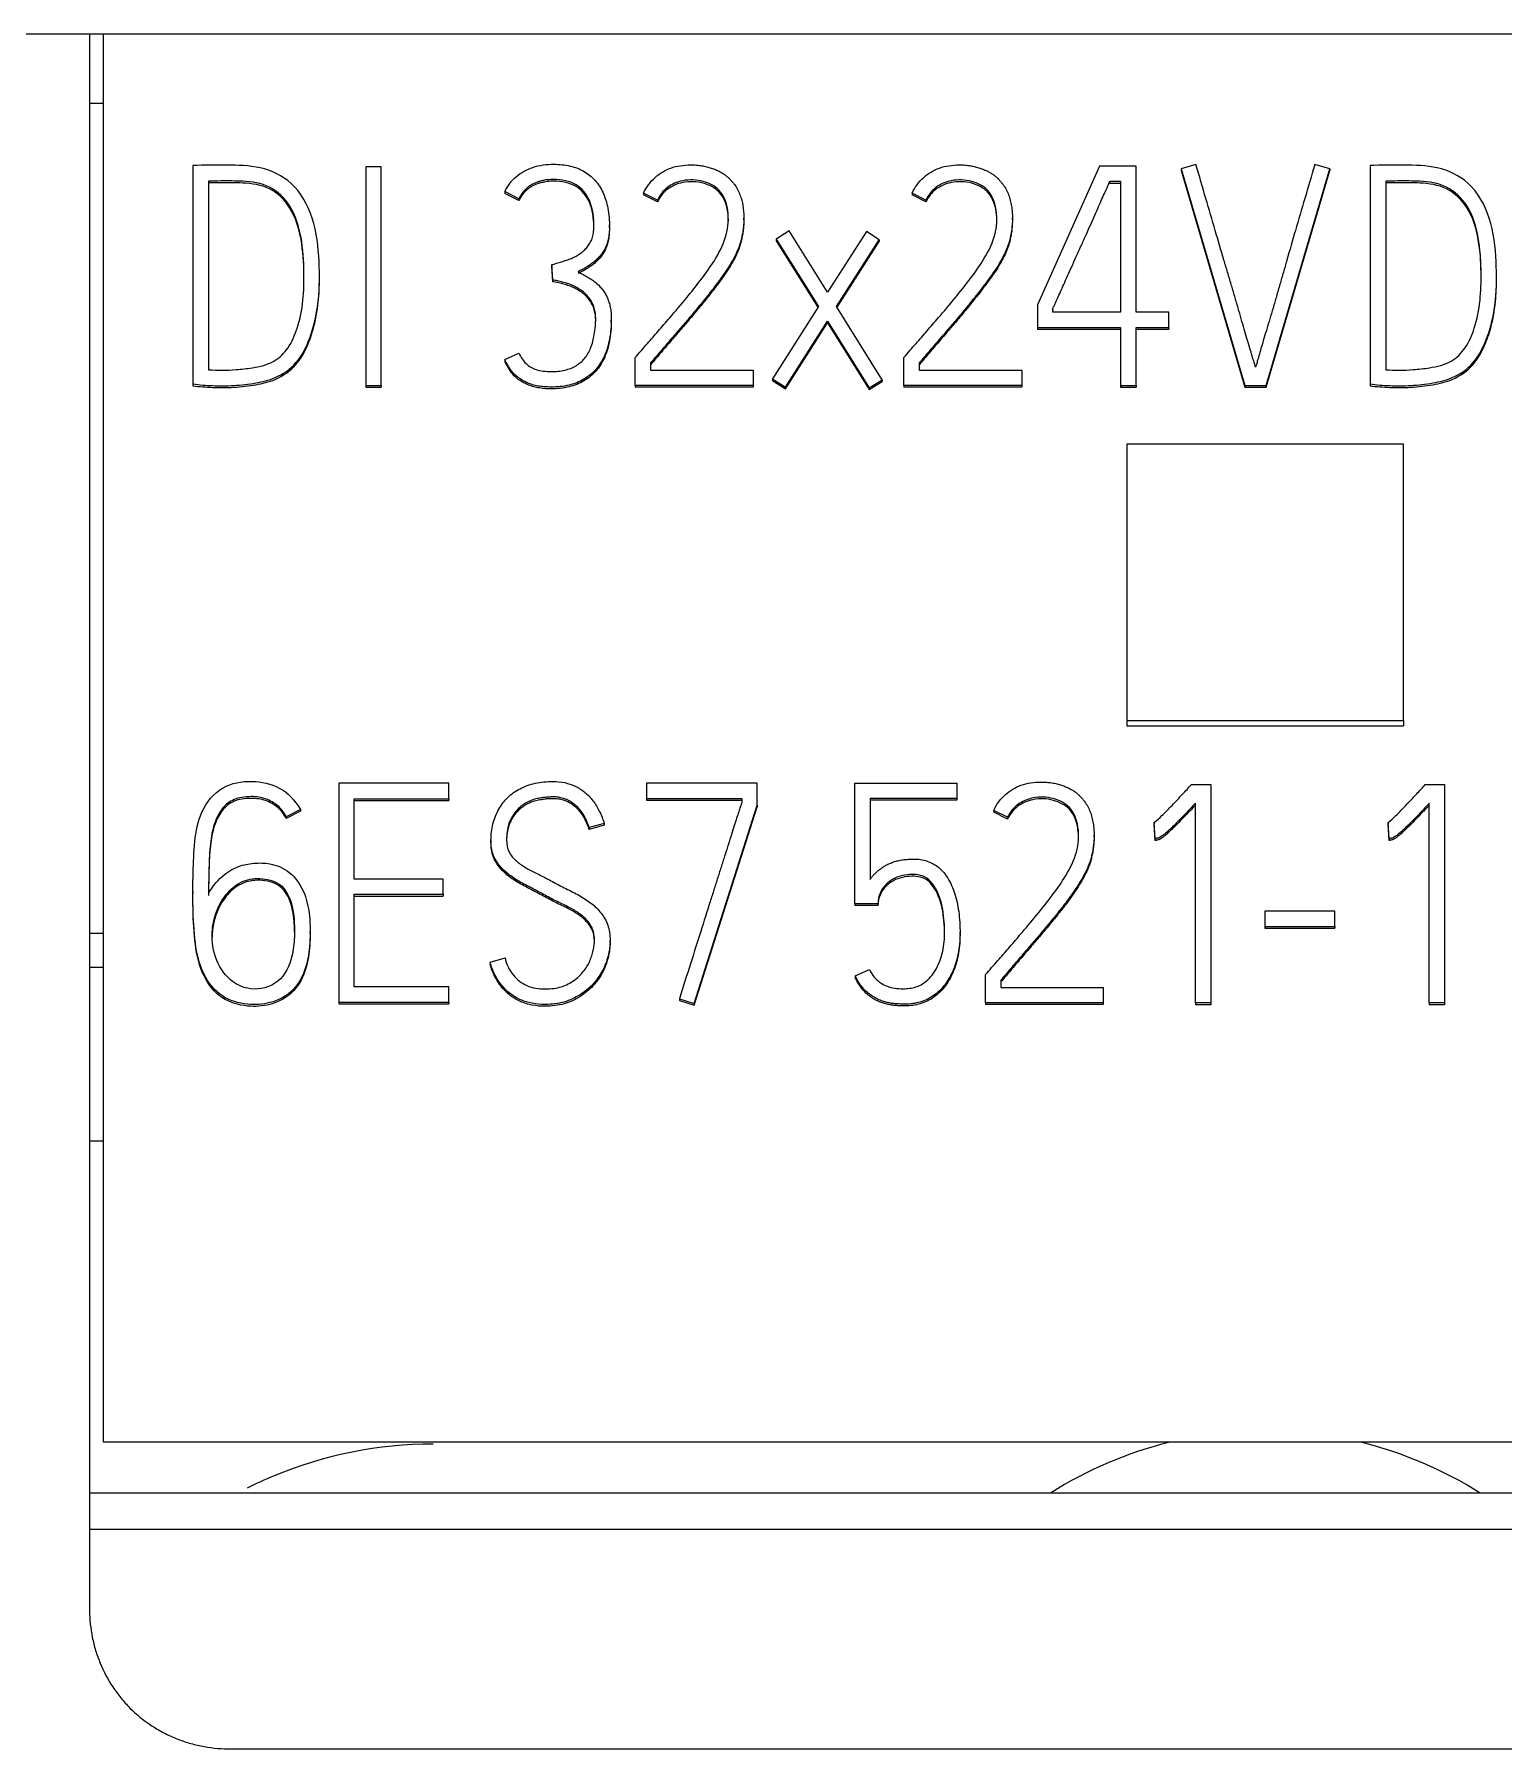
# Model space of a CAD drawing. Header units: millimetres. Extents: x 1359 to 3577, y 1336 to 3557.
# Drawn here: x 2685.27 to 2695.89, y 3041.16 to 3053.56 of the extents above; entities that cross this region are included whole.
import ezdxf

# ---------------------------------------------------------------- set-up
doc = ezdxf.new("R2010")
doc.units = ezdxf.units.MM
doc.layers.add('000-PI-Oprema', color=30, linetype='Continuous', lineweight=5)

msp = doc.modelspace()

# ---------------------------------------------------------------- linework, layer by layer
at = {"layer": '000-PI-Oprema', "color": 0, "linetype": 'ByBlock', "lineweight": 0}
for p, q in [((2685.671, 3053.556), (2680.771, 3053.556)), ((2685.771, 3053.556), (2685.671, 3053.556)), ((2685.771, 3043.373), (2685.771, 3053.556)), ((2710.571, 3053.556), (2685.771, 3053.556)), ((2685.771, 3053.056), (2685.671, 3053.056)), ((2686.418, 3052.607), (2686.418, 3051.027)), ((2687.668, 3052.598), (2687.668, 3051.016)), ((2687.778, 3052.598), (2687.668, 3052.598)), ((2687.778, 3051.016), (2687.778, 3052.598)), ((2692.973, 3052.603), (2692.525, 3051.599)), ((2693.238, 3052.603), (2692.973, 3052.603)), ((2693.238, 3051.546), (2693.238, 3052.603)), ((2693.67, 3052.614), (2693.562, 3052.583)), ((2693.562, 3052.583), (2694.023, 3051.016)), ((2693.562, 3052.583), (2693.562, 3052.57)), ((2693.562, 3052.57), (2694.023, 3051.003)), ((2694.178, 3051.016), (2694.638, 3052.583)), ((2694.178, 3051.003), (2694.638, 3052.57)), ((2694.638, 3052.583), (2694.529, 3052.614)), ((2694.638, 3052.583), (2694.638, 3052.57)), ((2694.929, 3052.607), (2694.929, 3051.027)), ((2686.531, 3052.495), (2686.531, 3051.13)), ((2688.673, 3052.418), (2688.673, 3052.405)), ((2688.775, 3052.367), (2688.673, 3052.418)), ((2688.775, 3052.355), (2688.673, 3052.405)), ((2689.676, 3052.407), (2689.676, 3052.394)), ((2689.776, 3052.356), (2689.676, 3052.407)), ((2689.776, 3052.344), (2689.676, 3052.394)), ((2691.618, 3052.407), (2691.618, 3052.394)), ((2691.717, 3052.356), (2691.618, 3052.407)), ((2691.717, 3052.344), (2691.618, 3052.394)), ((2693.047, 3052.493), (2693.047, 3052.48)), ((2693.047, 3052.493), (2693.124, 3052.493)), ((2693.047, 3052.48), (2693.124, 3052.48)), ((2693.124, 3052.493), (2693.124, 3051.546)), ((2695.042, 3052.495), (2695.042, 3051.13)), ((2688.775, 3052.367), (2688.775, 3052.355)), ((2689.776, 3052.356), (2689.776, 3052.344)), ((2691.717, 3052.356), (2691.717, 3052.344)), ((2689.43, 3052.157), (2689.43, 3052.178)), ((2690.401, 3052.215), (2690.401, 3052.227)), ((2692.343, 3052.215), (2692.343, 3052.227)), ((2690.73, 3052.134), (2690.635, 3052.074)), ((2690.635, 3052.074), (2690.635, 3052.062)), ((2690.635, 3052.074), (2690.941, 3051.588)), ((2690.635, 3052.062), (2690.937, 3051.582)), ((2691.007, 3051.691), (2690.73, 3052.134)), ((2691.287, 3052.13), (2691.007, 3051.691)), ((2691.072, 3051.588), (2691.38, 3052.07)), ((2691.076, 3051.582), (2691.38, 3052.057)), ((2691.38, 3052.07), (2691.287, 3052.13)), ((2691.38, 3052.07), (2691.38, 3052.057)), ((2689.012, 3051.89), (2689.012, 3051.877)), ((2689.019, 3051.78), (2689.012, 3051.89)), ((2687.333, 3051.789), (2687.333, 3051.802)), ((2689.019, 3051.767), (2689.012, 3051.877)), ((2689.019, 3051.78), (2689.019, 3051.767)), ((2695.843, 3051.789), (2695.843, 3051.802)), ((2690.941, 3051.588), (2690.608, 3051.064)), ((2691.402, 3051.058), (2691.072, 3051.588)), ((2692.525, 3051.599), (2692.525, 3051.436)), ((2692.636, 3051.546), (2692.636, 3051.575)), ((2692.636, 3051.562), (2692.64, 3051.569)), ((2693.124, 3051.546), (2692.636, 3051.546)), ((2693.473, 3051.546), (2693.238, 3051.546)), ((2693.473, 3051.436), (2693.473, 3051.546)), ((2689.443, 3051.471), (2689.443, 3051.492)), ((2690.703, 3051.005), (2691.005, 3051.482)), ((2690.703, 3050.992), (2691.005, 3051.47)), ((2691.005, 3051.482), (2691.307, 3051)), ((2691.005, 3051.482), (2691.005, 3051.47)), ((2691.005, 3051.47), (2691.307, 3050.988)), ((2692.525, 3051.436), (2692.525, 3051.423)), ((2692.525, 3051.436), (2693.124, 3051.436)), ((2692.525, 3051.423), (2693.124, 3051.423)), ((2693.124, 3051.436), (2693.124, 3051.016)), ((2693.238, 3051.016), (2693.238, 3051.436)), ((2693.238, 3051.436), (2693.473, 3051.436)), ((2693.238, 3051.423), (2693.473, 3051.423)), ((2693.473, 3051.436), (2693.473, 3051.423)), ((2688.673, 3051.205), (2688.775, 3051.251)), ((2688.673, 3051.205), (2688.673, 3051.192)), ((2689.616, 3051.016), (2689.616, 3051.218)), ((2689.727, 3051.179), (2689.727, 3051.126)), ((2691.558, 3051.016), (2691.558, 3051.218)), ((2691.669, 3051.179), (2691.669, 3051.126)), ((2686.418, 3051.027), (2686.418, 3051.014)), ((2689.727, 3051.126), (2690.468, 3051.126)), ((2690.468, 3051.126), (2690.468, 3051.016)), ((2690.608, 3051.064), (2690.608, 3051.051)), ((2690.608, 3051.064), (2690.703, 3051.005)), ((2690.608, 3051.051), (2690.703, 3050.992)), ((2691.307, 3051), (2691.402, 3051.058)), ((2691.307, 3050.988), (2691.402, 3051.045)), ((2691.402, 3051.058), (2691.402, 3051.045)), ((2691.669, 3051.126), (2692.41, 3051.126)), ((2692.41, 3051.126), (2692.41, 3051.016)), ((2694.929, 3051.027), (2694.929, 3051.014)), ((2687.668, 3051.016), (2687.778, 3051.016)), ((2687.668, 3051.016), (2687.668, 3051.003)), ((2687.668, 3051.003), (2687.778, 3051.003)), ((2687.778, 3051.016), (2687.778, 3051.003)), ((2689.616, 3051.016), (2689.616, 3051.003)), ((2690.468, 3051.016), (2689.616, 3051.016)), ((2690.468, 3051.003), (2689.616, 3051.003)), ((2690.468, 3051.016), (2690.468, 3051.003)), ((2690.703, 3051.005), (2690.703, 3050.992)), ((2691.307, 3051), (2691.307, 3050.988)), ((2692.41, 3051.016), (2691.558, 3051.016)), ((2691.558, 3051.016), (2691.558, 3051.003)), ((2692.41, 3051.003), (2691.558, 3051.003)), ((2692.41, 3051.016), (2692.41, 3051.003)), ((2693.124, 3051.016), (2693.124, 3051.003)), ((2693.124, 3051.016), (2693.238, 3051.016)), ((2693.124, 3051.003), (2693.238, 3051.003)), ((2693.238, 3051.016), (2693.238, 3051.003)), ((2694.023, 3051.016), (2694.178, 3051.016)), ((2694.023, 3051.016), (2694.023, 3051.003)), ((2694.023, 3051.003), (2694.178, 3051.003)), ((2694.178, 3051.016), (2694.178, 3051.003)), ((2693.171, 3050.592), (2693.171, 3048.593)), ((2695.171, 3050.592), (2693.171, 3050.592)), ((2695.171, 3048.593), (2695.171, 3050.592)), ((2693.171, 3048.593), (2693.171, 3048.555)), ((2693.171, 3048.593), (2695.171, 3048.593)), ((2693.171, 3048.555), (2695.171, 3048.555)), ((2695.171, 3048.593), (2695.171, 3048.555)), ((2687.472, 3048.139), (2687.472, 3046.557)), ((2688.269, 3048.139), (2687.472, 3048.139)), ((2688.269, 3048.027), (2688.269, 3048.139)), ((2689.698, 3048.141), (2689.698, 3048.029)), ((2690.497, 3048.141), (2689.698, 3048.141)), ((2690.497, 3047.981), (2690.497, 3048.141)), ((2691.203, 3048.139), (2691.942, 3048.139)), ((2691.203, 3047.268), (2691.203, 3048.139)), ((2691.942, 3048.139), (2691.942, 3048.029)), ((2693.637, 3048.13), (2693.777, 3048.13)), ((2693.777, 3048.13), (2693.777, 3046.55)), ((2695.328, 3048.13), (2695.468, 3048.13)), ((2695.468, 3048.13), (2695.468, 3046.55)), ((2687.195, 3047.95), (2687.093, 3047.897)), ((2687.195, 3047.937), (2687.093, 3047.884)), ((2687.195, 3047.95), (2687.195, 3047.937)), ((2687.583, 3047.446), (2687.583, 3048.027)), ((2687.583, 3048.027), (2688.269, 3048.027)), ((2687.583, 3048.014), (2688.269, 3048.014)), ((2688.269, 3048.027), (2688.269, 3048.014)), ((2689.698, 3048.029), (2689.698, 3048.016)), ((2689.698, 3048.029), (2690.386, 3048.029)), ((2689.698, 3048.016), (2690.386, 3048.016)), ((2690.042, 3046.546), (2690.497, 3047.981)), ((2690.042, 3046.533), (2690.497, 3047.968)), ((2690.386, 3048.029), (2690.386, 3047.998)), ((2690.497, 3047.981), (2690.497, 3047.968)), ((2691.314, 3048.029), (2691.314, 3047.444)), ((2691.942, 3048.029), (2691.314, 3048.029)), ((2691.942, 3048.016), (2691.314, 3048.016)), ((2691.942, 3048.029), (2691.942, 3048.016)), ((2692.208, 3047.943), (2692.208, 3047.931)), ((2692.308, 3047.893), (2692.208, 3047.943)), ((2692.308, 3047.88), (2692.208, 3047.931)), ((2693.666, 3046.55), (2693.666, 3047.994)), ((2695.357, 3046.55), (2695.357, 3047.994)), ((2687.093, 3047.897), (2687.093, 3047.884)), ((2689.392, 3047.849), (2689.283, 3047.818)), ((2689.392, 3047.836), (2689.283, 3047.805)), ((2689.283, 3047.818), (2689.283, 3047.805)), ((2689.392, 3047.849), (2689.392, 3047.836)), ((2692.308, 3047.893), (2692.308, 3047.88)), ((2693.368, 3047.856), (2693.368, 3047.843)), ((2693.375, 3047.739), (2693.368, 3047.856)), ((2693.375, 3047.726), (2693.368, 3047.843)), ((2695.059, 3047.856), (2695.059, 3047.843)), ((2695.066, 3047.739), (2695.059, 3047.856)), ((2695.066, 3047.726), (2695.059, 3047.843)), ((2688.573, 3047.728), (2688.573, 3047.716)), ((2692.934, 3047.751), (2692.934, 3047.764)), ((2693.375, 3047.739), (2693.375, 3047.726)), ((2695.066, 3047.739), (2695.066, 3047.726)), ((2688.227, 3047.446), (2687.583, 3047.446)), ((2688.227, 3047.336), (2688.227, 3047.446)), ((2686.418, 3047.354), (2686.418, 3047.342)), ((2687.583, 3046.667), (2687.583, 3047.336)), ((2687.583, 3047.336), (2688.227, 3047.336)), ((2687.583, 3047.323), (2688.227, 3047.323)), ((2688.227, 3047.336), (2688.227, 3047.323)), ((2691.203, 3047.268), (2691.203, 3047.255)), ((2691.371, 3047.268), (2691.203, 3047.268)), ((2691.371, 3047.255), (2691.203, 3047.255)), ((2691.371, 3047.268), (2691.371, 3047.255)), ((2694.167, 3047.215), (2694.167, 3047.102)), ((2694.673, 3047.215), (2694.167, 3047.215)), ((2694.673, 3047.102), (2694.673, 3047.215)), ((2685.671, 3047.056), (2685.771, 3047.056)), ((2687.266, 3047.052), (2687.266, 3047.065)), ((2691.964, 3047.049), (2691.964, 3047.062)), ((2694.167, 3047.102), (2694.167, 3047.09)), ((2694.167, 3047.102), (2694.673, 3047.102)), ((2694.167, 3047.09), (2694.673, 3047.09)), ((2694.673, 3047.102), (2694.673, 3047.09)), ((2689.434, 3046.991), (2689.434, 3047.003)), ((2685.771, 3046.806), (2685.671, 3046.806)), ((2688.566, 3046.845), (2688.675, 3046.876)), ((2688.566, 3046.845), (2688.566, 3046.832)), ((2691.207, 3046.746), (2691.309, 3046.792)), ((2691.207, 3046.746), (2691.207, 3046.733)), ((2692.148, 3046.552), (2692.148, 3046.755)), ((2692.259, 3046.715), (2692.259, 3046.662)), ((2687.472, 3046.557), (2687.472, 3046.544)), ((2687.472, 3046.557), (2688.269, 3046.557)), ((2688.269, 3046.667), (2687.583, 3046.667)), ((2688.269, 3046.557), (2688.269, 3046.667)), ((2688.269, 3046.557), (2688.269, 3046.544)), ((2689.935, 3046.581), (2690.042, 3046.546)), ((2689.935, 3046.581), (2689.935, 3046.568)), ((2689.935, 3046.568), (2690.042, 3046.533)), ((2692.259, 3046.662), (2693, 3046.662)), ((2693, 3046.662), (2693, 3046.552)), ((2687.472, 3046.544), (2688.269, 3046.544)), ((2690.042, 3046.546), (2690.042, 3046.533)), ((2692.148, 3046.552), (2692.148, 3046.539)), ((2693, 3046.552), (2692.148, 3046.552)), ((2693, 3046.539), (2692.148, 3046.539)), ((2693, 3046.552), (2693, 3046.539)), ((2693.666, 3046.55), (2693.666, 3046.537)), ((2693.777, 3046.55), (2693.666, 3046.55)), ((2693.777, 3046.537), (2693.666, 3046.537)), ((2693.777, 3046.55), (2693.777, 3046.537)), ((2695.357, 3046.55), (2695.357, 3046.537)), ((2695.468, 3046.55), (2695.357, 3046.55)), ((2695.468, 3046.537), (2695.357, 3046.537)), ((2695.468, 3046.55), (2695.468, 3046.537)), ((2685.771, 3045.551), (2685.671, 3045.551)), ((2710.571, 3043.373), (2685.771, 3043.373)), ((2710.671, 3043.005), (2685.671, 3043.005)), ((2685.671, 3042.742), (2685.671, 3042.156)), ((2710.671, 3042.742), (2685.671, 3042.742)), ((2686.671, 3041.156), (2709.671, 3041.156))]:
    msp.add_line(p, q, dxfattribs=at)
for start, end in [(103.753, 122.3801), (57.6199, 76.247)]:
    msp.add_arc((2694.171, 3040.556), 2.9, start, end, dxfattribs=at)
for points, knots in [([(2685.671, 3053.556), (2685.671, 3052.471), (2685.671, 3048.868), (2685.671, 3045.263), (2685.671, 3042.742)], [0, 0, 0, 0, 0.301146, 1, 1, 1, 1]), ([(2686.418, 3051.027), (2686.465, 3051.021), (2686.563, 3051.013), (2686.716, 3051.013), (2686.868, 3051.031), (2687.028, 3051.068), (2687.163, 3051.163), (2687.242, 3051.299), (2687.297, 3051.452), (2687.334, 3051.657), (2687.335, 3051.926), (2687.302, 3052.221), (2687.16, 3052.489), (2686.909, 3052.608), (2686.661, 3052.609), (2686.5, 3052.611), (2686.418, 3052.607)], [0, 0, 0, 0, 0.048928, 0.10152, 0.156673, 0.206259, 0.270351, 0.31956, 0.366981, 0.439378, 0.534587, 0.645045, 0.746603, 0.832762, 0.916147, 1, 1, 1, 1]), ([(2688.673, 3052.418), (2688.692, 3052.461), (2688.75, 3052.534), (2688.878, 3052.605), (2689.016, 3052.621), (2689.143, 3052.609), (2689.248, 3052.57), (2689.33, 3052.502), (2689.39, 3052.409), (2689.423, 3052.294), (2689.431, 3052.193), (2689.428, 3052.118), (2689.422, 3052.075), (2689.411, 3052.037), (2689.396, 3052.003), (2689.378, 3051.973), (2689.357, 3051.947), (2689.334, 3051.923), (2689.309, 3051.902), (2689.283, 3051.884), (2689.257, 3051.868), (2689.23, 3051.853), (2689.212, 3051.843), (2689.203, 3051.839)], [0, 0, 0, 0, 0.090044, 0.177969, 0.277991, 0.355408, 0.424426, 0.491004, 0.560177, 0.636379, 0.72419, 0.755913, 0.784262, 0.809647, 0.83316, 0.855708, 0.877614, 0.899011, 0.919895, 0.94045, 0.960699, 0.980541, 1, 1, 1, 1]), ([(2689.676, 3052.407), (2689.695, 3052.45), (2689.752, 3052.525), (2689.873, 3052.599), (2689.982, 3052.613), (2690.057, 3052.611), (2690.096, 3052.606), (2690.132, 3052.599), (2690.165, 3052.589), (2690.195, 3052.578), (2690.223, 3052.566), (2690.247, 3052.552), (2690.269, 3052.537), (2690.288, 3052.521), (2690.305, 3052.504), (2690.32, 3052.487), (2690.338, 3052.465), (2690.356, 3052.435), (2690.374, 3052.396), (2690.387, 3052.355), (2690.395, 3052.313), (2690.4, 3052.271), (2690.402, 3052.23), (2690.401, 3052.191), (2690.397, 3052.153), (2690.392, 3052.117), (2690.384, 3052.081), (2690.375, 3052.047), (2690.362, 3052.008), (2690.342, 3051.962), (2690.312, 3051.907), (2690.275, 3051.849), (2690.232, 3051.787), (2690.182, 3051.721), (2690.128, 3051.651), (2690.068, 3051.579), (2690.005, 3051.503), (2689.938, 3051.425), (2689.869, 3051.345), (2689.798, 3051.262), (2689.751, 3051.207), (2689.727, 3051.179)], [0, 0, 0, 0, 0.061339, 0.118477, 0.180647, 0.199061, 0.216082, 0.231833, 0.246526, 0.260308, 0.273254, 0.285426, 0.29689, 0.307753, 0.31802, 0.327627, 0.336606, 0.355189, 0.37361, 0.392165, 0.410785, 0.42927, 0.447741, 0.464235, 0.480574, 0.496814, 0.51268, 0.527892, 0.542508, 0.566365, 0.593275, 0.623397, 0.656474, 0.692185, 0.730563, 0.771282, 0.814001, 0.858722, 0.904903, 0.951996, 1, 1, 1, 1]), ([(2691.618, 3052.407), (2691.637, 3052.45), (2691.693, 3052.525), (2691.815, 3052.599), (2691.923, 3052.613), (2691.999, 3052.611), (2692.038, 3052.606), (2692.074, 3052.599), (2692.107, 3052.589), (2692.137, 3052.578), (2692.164, 3052.566), (2692.189, 3052.552), (2692.211, 3052.537), (2692.23, 3052.521), (2692.247, 3052.504), (2692.261, 3052.487), (2692.279, 3052.465), (2692.298, 3052.435), (2692.316, 3052.396), (2692.328, 3052.355), (2692.337, 3052.313), (2692.342, 3052.271), (2692.344, 3052.23), (2692.342, 3052.191), (2692.339, 3052.153), (2692.334, 3052.117), (2692.326, 3052.081), (2692.317, 3052.047), (2692.303, 3052.008), (2692.284, 3051.962), (2692.254, 3051.907), (2692.217, 3051.849), (2692.173, 3051.787), (2692.124, 3051.721), (2692.069, 3051.651), (2692.01, 3051.579), (2691.947, 3051.503), (2691.88, 3051.425), (2691.811, 3051.345), (2691.74, 3051.262), (2691.693, 3051.207), (2691.669, 3051.179)], [0, 0, 0, 0, 0.061339, 0.118477, 0.180647, 0.199061, 0.216082, 0.231833, 0.246526, 0.260308, 0.273254, 0.285426, 0.29689, 0.307753, 0.31802, 0.327627, 0.336606, 0.355189, 0.37361, 0.392165, 0.410785, 0.42927, 0.447741, 0.464235, 0.480574, 0.496814, 0.51268, 0.527892, 0.542508, 0.566365, 0.593275, 0.623397, 0.656474, 0.692185, 0.730563, 0.771282, 0.814001, 0.858722, 0.904903, 0.951996, 1, 1, 1, 1]), ([(2694.101, 3051.148), (2694.099, 3051.154), (2694.093, 3051.171), (2694.084, 3051.203), (2694.071, 3051.246), (2694.055, 3051.298), (2694.038, 3051.359), (2694.018, 3051.426), (2693.997, 3051.499), (2693.974, 3051.578), (2693.95, 3051.662), (2693.924, 3051.748), (2693.899, 3051.835), (2693.859, 3051.965), (2693.808, 3052.143), (2693.74, 3052.373), (2693.694, 3052.532), (2693.67, 3052.614)], [0, 0, 0, 0, 0.013272, 0.034859, 0.06476, 0.101229, 0.142516, 0.188621, 0.238884, 0.292645, 0.349905, 0.409112, 0.468717, 0.528719, 0.675164, 0.832258, 1, 1, 1, 1]), ([(2694.529, 3052.614), (2694.505, 3052.532), (2694.458, 3052.373), (2694.39, 3052.143), (2694.339, 3051.965), (2694.302, 3051.835), (2694.277, 3051.748), (2694.252, 3051.662), (2694.228, 3051.578), (2694.204, 3051.499), (2694.182, 3051.426), (2694.162, 3051.359), (2694.144, 3051.298), (2694.129, 3051.246), (2694.117, 3051.203), (2694.108, 3051.171), (2694.103, 3051.154), (2694.101, 3051.148)], [0, 0, 0, 0, 0.167989, 0.325145, 0.471471, 0.531274, 0.590769, 0.649955, 0.70726, 0.76111, 0.811506, 0.857719, 0.899023, 0.935417, 0.96522, 0.986746, 1, 1, 1, 1]), ([(2694.929, 3051.027), (2694.976, 3051.021), (2695.074, 3051.013), (2695.226, 3051.013), (2695.378, 3051.031), (2695.539, 3051.068), (2695.673, 3051.163), (2695.752, 3051.299), (2695.808, 3051.452), (2695.844, 3051.657), (2695.845, 3051.926), (2695.812, 3052.221), (2695.67, 3052.489), (2695.42, 3052.608), (2695.172, 3052.609), (2695.01, 3052.611), (2694.929, 3052.607)], [0, 0, 0, 0, 0.048928, 0.10152, 0.156673, 0.206259, 0.270351, 0.31956, 0.366981, 0.439378, 0.534587, 0.645045, 0.746603, 0.832762, 0.916147, 1, 1, 1, 1]), ([(2686.531, 3051.13), (2686.598, 3051.126), (2686.704, 3051.126), (2686.862, 3051.144), (2687.004, 3051.175), (2687.116, 3051.288), (2687.183, 3051.444), (2687.219, 3051.63), (2687.223, 3051.851), (2687.21, 3052.082), (2687.143, 3052.31), (2686.982, 3052.47), (2686.79, 3052.497), (2686.643, 3052.495), (2686.561, 3052.495), (2686.531, 3052.495)], [0, 0, 0, 0, 0.085013, 0.135874, 0.205821, 0.265138, 0.333279, 0.422662, 0.50952, 0.618636, 0.722487, 0.80996, 0.894466, 0.962458, 1, 1, 1, 1]), ([(2687.221, 3051.785), (2687.221, 3051.797), (2687.22, 3051.893), (2687.21, 3052.069), (2687.143, 3052.297), (2686.982, 3052.458), (2686.79, 3052.484), (2686.643, 3052.482), (2686.561, 3052.482), (2686.531, 3052.482)], [0, 0, 0, 0, 0.030851, 0.246457, 0.451657, 0.624495, 0.791473, 0.92582, 1, 1, 1, 1]), ([(2689.012, 3051.89), (2689.024, 3051.893), (2689.048, 3051.9), (2689.084, 3051.911), (2689.12, 3051.922), (2689.155, 3051.935), (2689.188, 3051.951), (2689.218, 3051.969), (2689.245, 3051.991), (2689.269, 3052.017), (2689.29, 3052.046), (2689.306, 3052.08), (2689.315, 3052.121), (2689.319, 3052.213), (2689.306, 3052.346), (2689.194, 3052.488), (2689.075, 3052.507), (2689.005, 3052.505), (2688.982, 3052.504), (2688.959, 3052.501), (2688.936, 3052.496), (2688.913, 3052.489), (2688.89, 3052.481), (2688.868, 3052.47), (2688.847, 3052.456), (2688.826, 3052.439), (2688.807, 3052.419), (2688.79, 3052.394), (2688.78, 3052.377), (2688.775, 3052.367)], [0, 0, 0, 0, 0.029364, 0.059027, 0.088993, 0.118548, 0.147162, 0.175106, 0.202604, 0.230099, 0.258166, 0.287672, 0.320058, 0.356367, 0.509421, 0.627625, 0.757774, 0.775505, 0.793677, 0.812339, 0.831209, 0.85007, 0.86906, 0.888397, 0.908411, 0.929359, 0.951405, 0.974839, 1, 1, 1, 1]), ([(2689.316, 3052.168), (2689.316, 3052.227), (2689.303, 3052.338), (2689.194, 3052.475), (2689.075, 3052.495), (2689.005, 3052.493), (2688.982, 3052.491), (2688.959, 3052.488), (2688.936, 3052.483), (2688.913, 3052.477), (2688.89, 3052.468), (2688.868, 3052.457), (2688.847, 3052.443), (2688.826, 3052.426), (2688.807, 3052.406), (2688.79, 3052.382), (2688.78, 3052.364), (2688.775, 3052.355)], [0, 0, 0, 0, 0.222922, 0.410158, 0.616314, 0.644399, 0.673184, 0.702745, 0.732635, 0.762511, 0.792591, 0.823221, 0.854923, 0.888104, 0.923025, 0.960145, 1, 1, 1, 1]), ([(2689.616, 3051.218), (2689.645, 3051.252), (2689.701, 3051.316), (2689.784, 3051.411), (2689.879, 3051.521), (2689.983, 3051.643), (2690.091, 3051.78), (2690.192, 3051.919), (2690.277, 3052.078), (2690.301, 3052.26), (2690.249, 3052.432), (2690.103, 3052.503), (2689.967, 3052.509), (2689.842, 3052.456), (2689.794, 3052.394), (2689.776, 3052.356)], [0, 0, 0, 0, 0.068794, 0.128406, 0.193582, 0.291346, 0.373604, 0.45943, 0.554437, 0.645803, 0.738171, 0.803969, 0.878932, 0.940491, 1, 1, 1, 1]), ([(2690.289, 3052.21), (2690.289, 3052.223), (2690.286, 3052.297), (2690.249, 3052.419), (2690.103, 3052.49), (2689.967, 3052.496), (2689.842, 3052.443), (2689.794, 3052.381), (2689.776, 3052.344)], [0, 0, 0, 0, 0.051721, 0.299015, 0.475174, 0.675868, 0.840679, 1, 1, 1, 1]), ([(2691.558, 3051.218), (2691.587, 3051.252), (2691.642, 3051.316), (2691.726, 3051.411), (2691.821, 3051.521), (2691.925, 3051.643), (2692.033, 3051.78), (2692.134, 3051.919), (2692.219, 3052.078), (2692.242, 3052.26), (2692.19, 3052.432), (2692.044, 3052.503), (2691.909, 3052.509), (2691.784, 3052.456), (2691.736, 3052.394), (2691.717, 3052.356)], [0, 0, 0, 0, 0.068794, 0.128406, 0.193582, 0.291346, 0.373604, 0.45943, 0.554437, 0.645803, 0.738171, 0.803969, 0.878932, 0.940491, 1, 1, 1, 1]), ([(2692.231, 3052.21), (2692.231, 3052.223), (2692.227, 3052.297), (2692.19, 3052.419), (2692.044, 3052.49), (2691.909, 3052.496), (2691.784, 3052.443), (2691.736, 3052.381), (2691.717, 3052.344)], [0, 0, 0, 0, 0.051721, 0.299015, 0.475174, 0.675868, 0.840679, 1, 1, 1, 1]), ([(2692.636, 3051.575), (2692.638, 3051.578), (2692.643, 3051.589), (2692.654, 3051.613), (2692.67, 3051.649), (2692.691, 3051.695), (2692.715, 3051.749), (2692.742, 3051.81), (2692.772, 3051.876), (2692.803, 3051.946), (2692.836, 3052.018), (2692.869, 3052.091), (2692.901, 3052.163), (2692.931, 3052.23), (2692.959, 3052.294), (2692.984, 3052.351), (2693.006, 3052.402), (2693.025, 3052.442), (2693.038, 3052.472), (2693.044, 3052.487), (2693.047, 3052.493)], [0, 0, 0, 0, 0.010734, 0.036404, 0.077011, 0.128795, 0.187998, 0.254619, 0.326966, 0.403344, 0.483752, 0.564544, 0.642072, 0.716335, 0.785641, 0.848294, 0.904294, 0.950045, 0.981947, 1, 1, 1, 1]), ([(2695.042, 3051.13), (2695.108, 3051.126), (2695.214, 3051.126), (2695.373, 3051.144), (2695.514, 3051.175), (2695.627, 3051.288), (2695.693, 3051.444), (2695.729, 3051.63), (2695.734, 3051.851), (2695.721, 3052.082), (2695.654, 3052.31), (2695.492, 3052.47), (2695.3, 3052.497), (2695.153, 3052.495), (2695.071, 3052.495), (2695.042, 3052.495)], [0, 0, 0, 0, 0.085013, 0.135874, 0.205821, 0.265138, 0.333279, 0.422662, 0.50952, 0.618636, 0.722487, 0.80996, 0.894466, 0.962458, 1, 1, 1, 1]), ([(2695.732, 3051.785), (2695.732, 3051.797), (2695.731, 3051.893), (2695.721, 3052.069), (2695.654, 3052.297), (2695.492, 3052.458), (2695.3, 3052.484), (2695.153, 3052.482), (2695.071, 3052.482), (2695.042, 3052.482)], [0, 0, 0, 0, 0.030851, 0.246457, 0.451657, 0.624495, 0.791473, 0.92582, 1, 1, 1, 1]), ([(2689.43, 3052.154), (2689.43, 3052.153), (2689.429, 3052.136), (2689.428, 3052.105), (2689.422, 3052.062), (2689.411, 3052.024), (2689.396, 3051.991), (2689.378, 3051.96), (2689.357, 3051.934), (2689.334, 3051.91), (2689.309, 3051.889), (2689.283, 3051.871), (2689.257, 3051.855), (2689.23, 3051.84), (2689.212, 3051.831), (2689.203, 3051.826)], [0, 0, 0, 0, 0.004463, 0.118969, 0.221294, 0.31292, 0.39779, 0.479177, 0.55825, 0.63548, 0.710862, 0.785053, 0.858141, 0.929761, 1, 1, 1, 1]), ([(2690.401, 3052.216), (2690.401, 3052.216), (2690.402, 3052.203), (2690.401, 3052.178), (2690.397, 3052.141), (2690.392, 3052.104), (2690.384, 3052.068), (2690.375, 3052.034), (2690.362, 3051.996), (2690.342, 3051.949), (2690.312, 3051.895), (2690.275, 3051.836), (2690.232, 3051.774), (2690.182, 3051.708), (2690.128, 3051.639), (2690.068, 3051.566), (2690.005, 3051.491), (2689.938, 3051.413), (2689.869, 3051.332), (2689.798, 3051.25), (2689.751, 3051.194), (2689.727, 3051.166)], [0, 0, 0, 0, 0.000351, 0.030208, 0.059783, 0.089178, 0.117897, 0.145433, 0.17189, 0.215074, 0.263783, 0.318309, 0.378181, 0.442821, 0.512289, 0.585996, 0.663321, 0.744272, 0.827864, 0.913107, 1, 1, 1, 1]), ([(2692.343, 3052.216), (2692.343, 3052.216), (2692.343, 3052.203), (2692.342, 3052.178), (2692.339, 3052.141), (2692.334, 3052.104), (2692.326, 3052.068), (2692.317, 3052.034), (2692.303, 3051.996), (2692.284, 3051.949), (2692.254, 3051.895), (2692.217, 3051.836), (2692.173, 3051.774), (2692.124, 3051.708), (2692.069, 3051.639), (2692.01, 3051.566), (2691.947, 3051.491), (2691.88, 3051.413), (2691.811, 3051.332), (2691.74, 3051.25), (2691.693, 3051.194), (2691.669, 3051.166)], [0, 0, 0, 0, 0.000351, 0.030208, 0.059783, 0.089178, 0.117897, 0.145433, 0.17189, 0.215074, 0.263783, 0.318309, 0.378181, 0.442821, 0.512289, 0.585996, 0.663321, 0.744272, 0.827864, 0.913107, 1, 1, 1, 1]), ([(2686.418, 3051.014), (2686.465, 3051.008), (2686.563, 3051), (2686.716, 3051.001), (2686.868, 3051.018), (2687.028, 3051.055), (2687.163, 3051.15), (2687.242, 3051.286), (2687.297, 3051.439), (2687.327, 3051.609), (2687.333, 3051.734), (2687.333, 3051.789)], [0, 0, 0, 0, 0.098443, 0.204258, 0.315227, 0.414995, 0.543949, 0.642959, 0.738369, 0.884032, 1, 1, 1, 1]), ([(2689.203, 3051.839), (2689.215, 3051.833), (2689.239, 3051.82), (2689.272, 3051.8), (2689.304, 3051.78), (2689.333, 3051.759), (2689.358, 3051.735), (2689.38, 3051.71), (2689.399, 3051.681), (2689.414, 3051.651), (2689.427, 3051.617), (2689.436, 3051.581), (2689.442, 3051.542), (2689.444, 3051.465), (2689.436, 3051.358), (2689.4, 3051.232), (2689.337, 3051.13), (2689.247, 3051.055), (2689.134, 3051.012), (2689.034, 3051.003), (2688.959, 3051.006), (2688.914, 3051.011), (2688.873, 3051.021), (2688.838, 3051.034), (2688.806, 3051.05), (2688.777, 3051.068), (2688.752, 3051.088), (2688.73, 3051.109), (2688.713, 3051.133), (2688.697, 3051.157), (2688.684, 3051.181), (2688.676, 3051.197), (2688.673, 3051.205)], [0, 0, 0, 0, 0.025257, 0.04947, 0.072678, 0.09489, 0.116257, 0.13704, 0.157793, 0.179079, 0.201165, 0.224382, 0.249105, 0.275597, 0.367907, 0.447752, 0.519784, 0.588829, 0.660512, 0.741164, 0.772461, 0.800616, 0.825923, 0.849188, 0.871088, 0.891868, 0.911666, 0.930597, 0.948935, 0.96669, 0.983692, 1, 1, 1, 1]), ([(2688.775, 3051.251), (2688.781, 3051.236), (2688.796, 3051.209), (2688.825, 3051.174), (2688.86, 3051.147), (2688.902, 3051.129), (2688.952, 3051.119), (2689.022, 3051.115), (2689.104, 3051.122), (2689.189, 3051.154), (2689.255, 3051.21), (2689.299, 3051.29), (2689.324, 3051.39), (2689.332, 3051.479), (2689.328, 3051.547), (2689.318, 3051.587), (2689.302, 3051.622), (2689.281, 3051.653), (2689.256, 3051.681), (2689.227, 3051.704), (2689.195, 3051.724), (2689.162, 3051.74), (2689.127, 3051.754), (2689.091, 3051.764), (2689.055, 3051.773), (2689.031, 3051.778), (2689.019, 3051.78)], [0, 0, 0, 0, 0.036915, 0.070606, 0.102584, 0.136025, 0.174009, 0.217714, 0.293477, 0.358868, 0.420065, 0.485571, 0.562465, 0.654475, 0.687582, 0.718308, 0.747613, 0.776093, 0.803947, 0.831767, 0.859738, 0.887815, 0.916282, 0.944737, 0.97262, 1, 1, 1, 1]), ([(2689.33, 3051.478), (2689.33, 3051.483), (2689.33, 3051.502), (2689.328, 3051.534), (2689.318, 3051.574), (2689.302, 3051.61), (2689.281, 3051.641), (2689.256, 3051.668), (2689.227, 3051.692), (2689.195, 3051.711), (2689.162, 3051.728), (2689.127, 3051.741), (2689.091, 3051.751), (2689.055, 3051.76), (2689.031, 3051.765), (2689.019, 3051.767)], [0, 0, 0, 0, 0.02887, 0.121921, 0.208278, 0.290642, 0.370687, 0.448975, 0.527165, 0.60578, 0.684693, 0.764704, 0.844679, 0.923045, 1, 1, 1, 1]), ([(2694.929, 3051.014), (2694.976, 3051.008), (2695.074, 3051), (2695.226, 3051.001), (2695.378, 3051.018), (2695.539, 3051.055), (2695.673, 3051.15), (2695.752, 3051.286), (2695.808, 3051.439), (2695.838, 3051.609), (2695.843, 3051.734), (2695.843, 3051.789)], [0, 0, 0, 0, 0.098443, 0.204258, 0.315227, 0.414995, 0.543949, 0.642959, 0.738369, 0.884032, 1, 1, 1, 1]), ([(2689.443, 3051.479), (2689.443, 3051.432), (2689.435, 3051.343), (2689.4, 3051.219), (2689.337, 3051.117), (2689.247, 3051.043), (2689.134, 3051), (2689.034, 3050.99), (2688.959, 3050.993), (2688.914, 3050.999), (2688.873, 3051.009), (2688.838, 3051.022), (2688.806, 3051.037), (2688.777, 3051.055), (2688.752, 3051.075), (2688.73, 3051.097), (2688.713, 3051.12), (2688.697, 3051.144), (2688.684, 3051.168), (2688.676, 3051.184), (2688.673, 3051.192)], [0, 0, 0, 0, 0.121082, 0.232106, 0.332265, 0.428272, 0.527947, 0.640092, 0.683609, 0.722759, 0.757948, 0.790298, 0.82075, 0.849643, 0.877172, 0.903496, 0.928994, 0.953682, 0.977324, 1, 1, 1, 1]), ([(2686.531, 3047.34), (2686.557, 3047.388), (2686.618, 3047.465), (2686.736, 3047.542), (2686.859, 3047.564), (2686.987, 3047.563), (2687.135, 3047.501), (2687.232, 3047.35), (2687.267, 3047.169), (2687.268, 3046.988), (2687.242, 3046.804), (2687.156, 3046.633), (2686.989, 3046.542), (2686.803, 3046.532), (2686.615, 3046.585), (2686.478, 3046.762), (2686.428, 3046.991), (2686.417, 3047.239), (2686.418, 3047.483), (2686.427, 3047.715), (2686.466, 3047.94), (2686.616, 3048.128), (2686.841, 3048.166), (2687.058, 3048.12), (2687.154, 3048.019), (2687.195, 3047.95)], [0, 0, 0, 0, 0.03564, 0.067865, 0.092923, 0.119268, 0.154068, 0.197126, 0.234707, 0.279879, 0.320329, 0.360962, 0.405677, 0.442102, 0.485709, 0.532505, 0.586175, 0.644312, 0.701767, 0.753421, 0.803151, 0.856352, 0.904259, 0.950465, 1, 1, 1, 1]), ([(2688.675, 3046.876), (2688.684, 3046.831), (2688.724, 3046.749), (2688.831, 3046.664), (2688.941, 3046.648), (2689.026, 3046.654), (2689.082, 3046.665), (2689.131, 3046.686), (2689.173, 3046.712), (2689.21, 3046.742), (2689.241, 3046.776), (2689.267, 3046.812), (2689.288, 3046.851), (2689.302, 3046.89), (2689.313, 3046.93), (2689.319, 3046.967), (2689.322, 3047.006), (2689.319, 3047.045), (2689.309, 3047.084), (2689.292, 3047.117), (2689.269, 3047.147), (2689.242, 3047.174), (2689.211, 3047.198), (2689.176, 3047.221), (2689.138, 3047.242), (2689.096, 3047.262), (2689.053, 3047.283), (2689.008, 3047.305), (2688.963, 3047.329), (2688.917, 3047.355), (2688.87, 3047.38), (2688.823, 3047.404), (2688.778, 3047.428), (2688.736, 3047.454), (2688.697, 3047.482), (2688.662, 3047.513), (2688.632, 3047.547), (2688.606, 3047.584), (2688.586, 3047.626), (2688.575, 3047.674), (2688.572, 3047.729), (2688.575, 3047.787), (2688.586, 3047.846), (2688.604, 3047.901), (2688.628, 3047.952), (2688.658, 3047.997), (2688.694, 3048.038), (2688.736, 3048.073), (2688.783, 3048.101), (2688.836, 3048.124), (2688.894, 3048.141), (2688.956, 3048.15), (2689.028, 3048.154), (2689.105, 3048.147), (2689.184, 3048.12), (2689.254, 3048.075), (2689.313, 3048.014), (2689.36, 3047.937), (2689.382, 3047.879), (2689.392, 3047.849)], [0, 0, 0, 0, 0.042395, 0.079774, 0.121236, 0.140075, 0.157254, 0.173247, 0.188397, 0.202796, 0.216711, 0.230265, 0.243508, 0.256652, 0.269293, 0.280934, 0.291684, 0.304893, 0.316879, 0.328106, 0.339273, 0.350814, 0.362909, 0.375637, 0.388999, 0.403044, 0.417696, 0.432849, 0.448511, 0.464937, 0.481153, 0.497163, 0.51278, 0.527863, 0.542482, 0.556645, 0.570443, 0.584077, 0.597961, 0.612786, 0.629037, 0.64828, 0.666584, 0.684253, 0.701354, 0.717933, 0.734308, 0.750738, 0.767515, 0.784992, 0.803232, 0.822275, 0.842375, 0.868294, 0.892965, 0.917787, 0.943448, 0.970498, 1, 1, 1, 1]), ([(2692.208, 3047.943), (2692.227, 3047.986), (2692.284, 3048.061), (2692.405, 3048.136), (2692.514, 3048.15), (2692.589, 3048.147), (2692.628, 3048.143), (2692.664, 3048.135), (2692.697, 3048.126), (2692.727, 3048.115), (2692.755, 3048.102), (2692.779, 3048.089), (2692.801, 3048.074), (2692.82, 3048.057), (2692.837, 3048.04), (2692.852, 3048.024), (2692.87, 3048.001), (2692.888, 3047.971), (2692.906, 3047.933), (2692.919, 3047.892), (2692.927, 3047.85), (2692.932, 3047.807), (2692.934, 3047.767), (2692.933, 3047.727), (2692.929, 3047.69), (2692.924, 3047.653), (2692.916, 3047.617), (2692.907, 3047.584), (2692.894, 3047.545), (2692.874, 3047.498), (2692.844, 3047.444), (2692.807, 3047.385), (2692.764, 3047.323), (2692.715, 3047.257), (2692.66, 3047.188), (2692.6, 3047.115), (2692.537, 3047.04), (2692.47, 3046.962), (2692.401, 3046.881), (2692.33, 3046.799), (2692.283, 3046.743), (2692.259, 3046.715)], [0, 0, 0, 0, 0.061339, 0.118477, 0.180647, 0.199061, 0.216082, 0.231833, 0.246526, 0.260308, 0.273254, 0.285426, 0.29689, 0.307753, 0.31802, 0.327627, 0.336606, 0.355189, 0.37361, 0.392165, 0.410785, 0.42927, 0.447741, 0.464235, 0.480574, 0.496814, 0.51268, 0.527892, 0.542508, 0.566365, 0.593275, 0.623397, 0.656474, 0.692185, 0.730563, 0.771282, 0.814001, 0.858722, 0.904903, 0.951996, 1, 1, 1, 1]), ([(2693.368, 3047.856), (2693.387, 3047.872), (2693.432, 3047.911), (2693.499, 3047.981), (2693.57, 3048.056), (2693.616, 3048.107), (2693.637, 3048.13)], [0, 0, 0, 0, 0.194145, 0.465142, 0.75263, 1, 1, 1, 1]), ([(2695.059, 3047.856), (2695.078, 3047.872), (2695.123, 3047.911), (2695.19, 3047.981), (2695.261, 3048.056), (2695.307, 3048.107), (2695.328, 3048.13)], [0, 0, 0, 0, 0.194145, 0.465142, 0.75263, 1, 1, 1, 1]), ([(2687.093, 3047.897), (2687.085, 3047.912), (2687.067, 3047.941), (2687.033, 3047.978), (2686.991, 3048.006), (2686.945, 3048.027), (2686.893, 3048.04), (2686.835, 3048.044), (2686.775, 3048.039), (2686.717, 3048.024), (2686.669, 3047.997), (2686.631, 3047.959), (2686.6, 3047.912), (2686.576, 3047.856), (2686.558, 3047.791), (2686.545, 3047.717), (2686.538, 3047.635), (2686.534, 3047.544), (2686.532, 3047.445), (2686.531, 3047.376), (2686.531, 3047.34)], [0, 0, 0, 0, 0.043481, 0.085549, 0.127923, 0.170971, 0.214845, 0.260884, 0.317917, 0.367656, 0.41257, 0.456833, 0.503792, 0.555243, 0.612421, 0.675966, 0.746378, 0.823872, 0.908402, 1, 1, 1, 1]), ([(2687.093, 3047.884), (2687.085, 3047.9), (2687.067, 3047.928), (2687.033, 3047.965), (2686.991, 3047.994), (2686.945, 3048.015), (2686.893, 3048.027), (2686.835, 3048.031), (2686.775, 3048.027), (2686.717, 3048.012), (2686.669, 3047.984), (2686.631, 3047.946), (2686.6, 3047.899), (2686.576, 3047.843), (2686.558, 3047.778), (2686.545, 3047.704), (2686.538, 3047.622), (2686.534, 3047.531), (2686.532, 3047.432), (2686.531, 3047.363), (2686.531, 3047.327)], [0, 0, 0, 0, 0.043481, 0.085549, 0.127923, 0.170971, 0.214845, 0.260884, 0.317917, 0.367656, 0.41257, 0.456833, 0.503792, 0.555243, 0.612421, 0.675966, 0.746378, 0.823872, 0.908402, 1, 1, 1, 1]), ([(2689.283, 3047.818), (2689.281, 3047.825), (2689.276, 3047.84), (2689.267, 3047.863), (2689.255, 3047.888), (2689.242, 3047.913), (2689.225, 3047.937), (2689.206, 3047.96), (2689.183, 3047.982), (2689.157, 3048.001), (2689.129, 3048.018), (2689.096, 3048.031), (2689.06, 3048.039), (2689.025, 3048.041), (2688.992, 3048.039), (2688.96, 3048.036), (2688.925, 3048.032), (2688.887, 3048.024), (2688.85, 3048.009), (2688.814, 3047.99), (2688.78, 3047.965), (2688.749, 3047.932), (2688.722, 3047.893), (2688.7, 3047.846), (2688.689, 3047.788), (2688.685, 3047.735), (2688.688, 3047.69), (2688.697, 3047.656), (2688.712, 3047.627), (2688.732, 3047.6), (2688.757, 3047.576), (2688.785, 3047.554), (2688.817, 3047.533), (2688.852, 3047.512), (2688.891, 3047.493), (2688.932, 3047.473), (2688.974, 3047.451), (2689.019, 3047.427), (2689.066, 3047.402), (2689.115, 3047.377), (2689.164, 3047.353), (2689.212, 3047.328), (2689.257, 3047.3), (2689.299, 3047.271), (2689.337, 3047.238), (2689.369, 3047.201), (2689.398, 3047.16), (2689.419, 3047.113), (2689.432, 3047.06), (2689.435, 3047.004), (2689.432, 3046.946), (2689.421, 3046.889), (2689.403, 3046.833), (2689.378, 3046.78), (2689.348, 3046.73), (2689.31, 3046.684), (2689.267, 3046.643), (2689.217, 3046.608), (2689.162, 3046.578), (2689.101, 3046.555), (2689.035, 3046.542), (2688.957, 3046.537), (2688.872, 3046.544), (2688.786, 3046.57), (2688.71, 3046.615), (2688.647, 3046.676), (2688.598, 3046.754), (2688.575, 3046.814), (2688.566, 3046.845)], [0, 0, 0, 0, 0.006902, 0.014527, 0.0229, 0.03171, 0.040697, 0.049939, 0.059406, 0.069126, 0.079243, 0.089792, 0.100957, 0.11302, 0.121351, 0.131067, 0.142193, 0.154038, 0.166072, 0.178522, 0.191399, 0.204849, 0.219214, 0.234859, 0.25249, 0.272668, 0.283841, 0.294211, 0.304173, 0.314215, 0.324636, 0.335605, 0.347264, 0.35967, 0.372854, 0.386723, 0.401163, 0.416176, 0.433071, 0.449927, 0.466747, 0.483271, 0.499286, 0.514866, 0.530063, 0.545048, 0.560066, 0.575472, 0.591898, 0.609868, 0.627376, 0.645005, 0.66302, 0.681094, 0.698922, 0.71679, 0.734853, 0.753306, 0.772468, 0.792214, 0.812556, 0.833938, 0.86301, 0.889874, 0.915888, 0.942166, 0.969784, 1, 1, 1, 1]), ([(2689.283, 3047.805), (2689.281, 3047.812), (2689.276, 3047.827), (2689.267, 3047.85), (2689.255, 3047.875), (2689.242, 3047.9), (2689.225, 3047.924), (2689.206, 3047.948), (2689.183, 3047.969), (2689.157, 3047.988), (2689.129, 3048.005), (2689.096, 3048.018), (2689.06, 3048.026), (2689.025, 3048.028), (2688.992, 3048.027), (2688.96, 3048.024), (2688.925, 3048.019), (2688.887, 3048.011), (2688.85, 3047.997), (2688.814, 3047.977), (2688.78, 3047.952), (2688.749, 3047.919), (2688.722, 3047.881), (2688.7, 3047.833), (2688.689, 3047.778), (2688.686, 3047.74), (2688.686, 3047.72)], [0, 0, 0, 0, 0.025535, 0.053746, 0.084726, 0.117324, 0.150572, 0.184768, 0.219795, 0.255756, 0.293187, 0.332218, 0.373527, 0.418158, 0.448979, 0.484928, 0.526094, 0.569916, 0.614442, 0.660505, 0.708148, 0.757909, 0.811058, 0.868941, 0.934177, 1, 1, 1, 1]), ([(2690.386, 3047.998), (2690.385, 3047.995), (2690.381, 3047.985), (2690.374, 3047.963), (2690.363, 3047.929), (2690.348, 3047.884), (2690.331, 3047.83), (2690.311, 3047.767), (2690.289, 3047.697), (2690.265, 3047.621), (2690.239, 3047.54), (2690.213, 3047.456), (2690.185, 3047.37), (2690.144, 3047.24), (2690.088, 3047.061), (2690.013, 3046.827), (2689.962, 3046.665), (2689.935, 3046.581)], [0, 0, 0, 0, 0.006664, 0.022274, 0.046836, 0.07897, 0.117297, 0.161819, 0.211415, 0.264968, 0.322476, 0.382404, 0.443215, 0.50491, 0.65714, 0.82217, 1, 1, 1, 1]), ([(2692.148, 3046.755), (2692.178, 3046.789), (2692.233, 3046.852), (2692.316, 3046.947), (2692.411, 3047.058), (2692.515, 3047.18), (2692.623, 3047.316), (2692.724, 3047.455), (2692.809, 3047.615), (2692.833, 3047.797), (2692.781, 3047.968), (2692.635, 3048.039), (2692.499, 3048.045), (2692.374, 3047.992), (2692.326, 3047.93), (2692.308, 3047.893)], [0, 0, 0, 0, 0.068794, 0.128406, 0.193582, 0.291346, 0.373604, 0.45943, 0.554437, 0.645803, 0.738171, 0.803969, 0.878932, 0.940491, 1, 1, 1, 1]), ([(2692.821, 3047.746), (2692.821, 3047.759), (2692.818, 3047.834), (2692.781, 3047.955), (2692.635, 3048.027), (2692.499, 3048.032), (2692.374, 3047.979), (2692.326, 3047.918), (2692.308, 3047.88)], [0, 0, 0, 0, 0.051721, 0.299015, 0.475174, 0.675868, 0.840679, 1, 1, 1, 1]), ([(2693.666, 3047.994), (2693.648, 3047.975), (2693.615, 3047.94), (2693.569, 3047.891), (2693.53, 3047.852), (2693.497, 3047.82), (2693.469, 3047.794), (2693.446, 3047.774), (2693.427, 3047.759), (2693.412, 3047.749), (2693.4, 3047.743), (2693.39, 3047.741), (2693.382, 3047.739), (2693.377, 3047.739), (2693.375, 3047.739)], [0, 0, 0, 0, 0.200504, 0.370797, 0.510902, 0.6264, 0.722885, 0.800448, 0.861213, 0.907383, 0.939504, 0.963232, 0.983337, 1, 1, 1, 1]), ([(2693.666, 3047.981), (2693.648, 3047.962), (2693.615, 3047.927), (2693.569, 3047.879), (2693.53, 3047.839), (2693.497, 3047.807), (2693.469, 3047.781), (2693.446, 3047.761), (2693.427, 3047.746), (2693.412, 3047.736), (2693.4, 3047.73), (2693.39, 3047.728), (2693.382, 3047.726), (2693.377, 3047.726), (2693.375, 3047.726)], [0, 0, 0, 0, 0.200504, 0.370797, 0.510902, 0.6264, 0.722885, 0.800448, 0.861213, 0.907383, 0.939504, 0.963232, 0.983337, 1, 1, 1, 1]), ([(2695.357, 3047.994), (2695.339, 3047.975), (2695.306, 3047.94), (2695.26, 3047.891), (2695.221, 3047.852), (2695.188, 3047.82), (2695.16, 3047.794), (2695.137, 3047.774), (2695.118, 3047.759), (2695.103, 3047.749), (2695.091, 3047.743), (2695.081, 3047.741), (2695.073, 3047.739), (2695.068, 3047.739), (2695.066, 3047.739)], [0, 0, 0, 0, 0.200504, 0.370797, 0.510902, 0.6264, 0.722885, 0.800448, 0.861213, 0.907383, 0.939504, 0.963232, 0.983337, 1, 1, 1, 1]), ([(2695.357, 3047.981), (2695.339, 3047.962), (2695.306, 3047.927), (2695.26, 3047.879), (2695.221, 3047.839), (2695.188, 3047.807), (2695.16, 3047.781), (2695.137, 3047.761), (2695.118, 3047.746), (2695.103, 3047.736), (2695.091, 3047.73), (2695.081, 3047.728), (2695.073, 3047.726), (2695.068, 3047.726), (2695.066, 3047.726)], [0, 0, 0, 0, 0.200504, 0.370797, 0.510902, 0.6264, 0.722885, 0.800448, 0.861213, 0.907383, 0.939504, 0.963232, 0.983337, 1, 1, 1, 1]), ([(2689.321, 3046.992), (2689.321, 3047.006), (2689.319, 3047.033), (2689.309, 3047.071), (2689.292, 3047.105), (2689.269, 3047.134), (2689.242, 3047.161), (2689.211, 3047.185), (2689.176, 3047.208), (2689.138, 3047.23), (2689.096, 3047.25), (2689.053, 3047.27), (2689.008, 3047.293), (2688.963, 3047.317), (2688.917, 3047.342), (2688.87, 3047.367), (2688.823, 3047.391), (2688.778, 3047.415), (2688.736, 3047.441), (2688.697, 3047.47), (2688.662, 3047.5), (2688.632, 3047.534), (2688.606, 3047.571), (2688.586, 3047.613), (2688.575, 3047.661), (2688.573, 3047.698), (2688.573, 3047.719), (2688.573, 3047.722)], [0, 0, 0, 0, 0.037363, 0.072654, 0.105707, 0.138586, 0.172568, 0.20818, 0.245654, 0.284995, 0.326348, 0.369486, 0.414101, 0.460216, 0.508578, 0.556324, 0.603462, 0.649443, 0.693851, 0.736893, 0.778592, 0.819218, 0.85936, 0.900239, 0.943889, 0.991738, 1, 1, 1, 1]), ([(2692.934, 3047.753), (2692.934, 3047.753), (2692.934, 3047.74), (2692.933, 3047.714), (2692.929, 3047.677), (2692.924, 3047.64), (2692.916, 3047.605), (2692.907, 3047.571), (2692.894, 3047.532), (2692.874, 3047.486), (2692.844, 3047.431), (2692.807, 3047.373), (2692.764, 3047.31), (2692.715, 3047.244), (2692.66, 3047.175), (2692.6, 3047.103), (2692.537, 3047.027), (2692.47, 3046.949), (2692.401, 3046.869), (2692.33, 3046.786), (2692.283, 3046.73), (2692.259, 3046.702)], [0, 0, 0, 0, 0.000351, 0.030208, 0.059783, 0.089178, 0.117897, 0.145433, 0.17189, 0.215074, 0.263783, 0.318309, 0.378181, 0.442821, 0.512289, 0.585996, 0.663321, 0.744272, 0.827864, 0.913107, 1, 1, 1, 1]), ([(2691.314, 3047.444), (2691.318, 3047.45), (2691.328, 3047.463), (2691.344, 3047.481), (2691.362, 3047.499), (2691.383, 3047.516), (2691.405, 3047.532), (2691.429, 3047.547), (2691.456, 3047.56), (2691.485, 3047.571), (2691.517, 3047.58), (2691.552, 3047.586), (2691.589, 3047.59), (2691.648, 3047.593), (2691.728, 3047.582), (2691.816, 3047.532), (2691.883, 3047.45), (2691.931, 3047.34), (2691.959, 3047.205), (2691.966, 3047.081), (2691.962, 3046.979), (2691.952, 3046.907), (2691.935, 3046.841), (2691.913, 3046.781), (2691.886, 3046.727), (2691.853, 3046.679), (2691.816, 3046.637), (2691.774, 3046.602), (2691.727, 3046.575), (2691.676, 3046.555), (2691.622, 3046.544), (2691.579, 3046.541), (2691.545, 3046.541), (2691.521, 3046.543), (2691.492, 3046.544), (2691.461, 3046.548), (2691.428, 3046.555), (2691.394, 3046.566), (2691.359, 3046.581), (2691.325, 3046.602), (2691.291, 3046.627), (2691.259, 3046.659), (2691.23, 3046.699), (2691.215, 3046.73), (2691.207, 3046.746)], [0, 0, 0, 0, 0.010575, 0.021534, 0.032937, 0.044729, 0.056875, 0.069452, 0.0826, 0.096505, 0.111279, 0.126985, 0.143702, 0.161538, 0.205913, 0.248141, 0.293825, 0.346182, 0.40699, 0.478261, 0.512629, 0.544859, 0.575282, 0.604004, 0.631084, 0.6569, 0.681684, 0.705765, 0.729734, 0.753772, 0.778045, 0.803118, 0.812005, 0.822876, 0.835737, 0.849942, 0.864952, 0.880894, 0.897668, 0.915306, 0.934053, 0.954105, 0.975931, 1, 1, 1, 1]), ([(2686.902, 3047.45), (2686.853, 3047.452), (2686.761, 3047.435), (2686.634, 3047.322), (2686.565, 3047.172), (2686.55, 3046.987), (2686.59, 3046.826), (2686.698, 3046.697), (2686.853, 3046.631), (2687.054, 3046.683), (2687.138, 3046.866), (2687.156, 3047.049), (2687.15, 3047.232), (2687.08, 3047.417), (2686.951, 3047.448), (2686.902, 3047.45)], [0, 0, 0, 0, 0.0625, 0.125, 0.21875, 0.28125, 0.375, 0.4375, 0.5, 0.59375, 0.6875, 0.75, 0.84375, 0.9375, 1, 1, 1, 1]), ([(2686.902, 3047.438), (2686.853, 3047.439), (2686.761, 3047.422), (2686.634, 3047.31), (2686.569, 3047.168), (2686.557, 3047.063), (2686.557, 3047.026)], [0, 0, 0, 0, 0.232842, 0.465685, 0.814948, 1, 1, 1, 1]), ([(2687.153, 3047.064), (2687.153, 3047.116), (2687.144, 3047.236), (2687.08, 3047.404), (2686.951, 3047.436), (2686.902, 3047.438)], [0, 0, 0, 0, 0.310868, 0.724347, 1, 1, 1, 1]), ([(2691.309, 3046.792), (2691.325, 3046.759), (2691.363, 3046.708), (2691.457, 3046.657), (2691.557, 3046.649), (2691.667, 3046.664), (2691.764, 3046.738), (2691.826, 3046.856), (2691.857, 3047.001), (2691.851, 3047.165), (2691.823, 3047.331), (2691.728, 3047.478), (2691.576, 3047.484), (2691.463, 3047.448), (2691.387, 3047.364), (2691.372, 3047.304), (2691.371, 3047.268)], [0, 0, 0, 0, 0.059022, 0.110017, 0.175174, 0.228533, 0.294979, 0.374406, 0.452147, 0.547151, 0.653629, 0.744768, 0.81483, 0.893356, 0.941956, 1, 1, 1, 1]), ([(2691.853, 3047.046), (2691.853, 3047.079), (2691.847, 3047.174), (2691.823, 3047.318), (2691.728, 3047.465), (2691.576, 3047.471), (2691.463, 3047.435), (2691.387, 3047.351), (2691.372, 3047.292), (2691.371, 3047.255)], [0, 0, 0, 0, 0.110862, 0.319923, 0.498869, 0.636431, 0.790612, 0.886035, 1, 1, 1, 1]), ([(2687.266, 3047.054), (2687.266, 3047.025), (2687.263, 3046.938), (2687.242, 3046.792), (2687.156, 3046.621), (2686.989, 3046.529), (2686.803, 3046.519), (2686.615, 3046.572), (2686.478, 3046.749), (2686.428, 3046.979), (2686.419, 3047.18), (2686.418, 3047.303), (2686.418, 3047.341)], [0, 0, 0, 0, 0.047379, 0.146039, 0.245143, 0.354204, 0.443047, 0.549405, 0.663541, 0.794443, 0.936242, 1, 1, 1, 1]), ([(2689.434, 3046.992), (2689.434, 3046.992), (2689.434, 3046.972), (2689.432, 3046.933), (2689.421, 3046.877), (2689.403, 3046.821), (2689.378, 3046.767), (2689.348, 3046.717), (2689.31, 3046.672), (2689.267, 3046.631), (2689.217, 3046.595), (2689.162, 3046.565), (2689.101, 3046.542), (2689.035, 3046.529), (2688.957, 3046.524), (2688.872, 3046.531), (2688.786, 3046.557), (2688.71, 3046.602), (2688.647, 3046.663), (2688.598, 3046.741), (2688.575, 3046.801), (2688.566, 3046.832)], [0, 0, 0, 0, 0.001261, 0.046083, 0.091213, 0.137331, 0.183601, 0.229241, 0.274983, 0.321224, 0.368462, 0.417518, 0.468068, 0.520144, 0.574882, 0.649305, 0.718077, 0.784672, 0.851944, 0.922648, 1, 1, 1, 1]), ([(2691.964, 3047.049), (2691.964, 3047.046), (2691.964, 3047.018), (2691.962, 3046.966), (2691.952, 3046.895), (2691.935, 3046.829), (2691.913, 3046.768), (2691.886, 3046.714), (2691.853, 3046.666), (2691.816, 3046.624), (2691.774, 3046.59), (2691.727, 3046.562), (2691.676, 3046.543), (2691.622, 3046.531), (2691.579, 3046.528), (2691.545, 3046.529), (2691.521, 3046.53), (2691.492, 3046.532), (2691.461, 3046.535), (2691.428, 3046.543), (2691.394, 3046.553), (2691.359, 3046.568), (2691.325, 3046.589), (2691.291, 3046.614), (2691.259, 3046.646), (2691.23, 3046.687), (2691.215, 3046.717), (2691.207, 3046.733)], [0, 0, 0, 0, 0.006507, 0.07195, 0.133322, 0.191255, 0.245946, 0.297513, 0.346671, 0.393864, 0.439719, 0.485361, 0.531134, 0.577354, 0.625098, 0.642021, 0.662722, 0.687212, 0.714261, 0.742843, 0.773199, 0.80514, 0.838725, 0.874425, 0.912607, 0.954167, 1, 1, 1, 1]), ([(2688.154, 3043.36), (2687.761, 3043.36), (2687.297, 3043.266), (2686.874, 3043.073), (2686.81, 3043.041)], [0, 0, 0, 0, 0.846072, 1, 1, 1, 1]), ([(2685.671, 3042.156), (2685.671, 3042.09), (2685.678, 3042.026), (2685.697, 3041.93), (2685.705, 3041.899), (2685.724, 3041.836), (2685.736, 3041.805), (2685.773, 3041.715), (2685.803, 3041.657), (2685.857, 3041.576), (2685.876, 3041.549), (2685.918, 3041.498), (2685.94, 3041.474), (2686.009, 3041.404), (2686.059, 3041.363), (2686.141, 3041.309), (2686.169, 3041.292), (2686.227, 3041.261), (2686.286, 3041.233), (2686.348, 3041.211), (2686.395, 3041.196), (2686.41, 3041.192), (2686.442, 3041.183), (2686.458, 3041.18), (2686.539, 3041.163), (2686.605, 3041.156), (2686.671, 3041.156)], [0, 0, 0, 0, 0.125, 0.125, 0.1875, 0.1875, 0.25, 0.25, 0.375, 0.375, 0.4375, 0.4375, 0.5, 0.5, 0.625, 0.625, 0.6875, 0.6875, 0.75, 0.8125, 0.8125, 0.84375, 0.84375, 0.875, 0.875, 1, 1, 1, 1])]:
    msp.add_open_spline(points, degree=3, knots=knots, dxfattribs=at)

doc.saveas('drawing.dxf')
